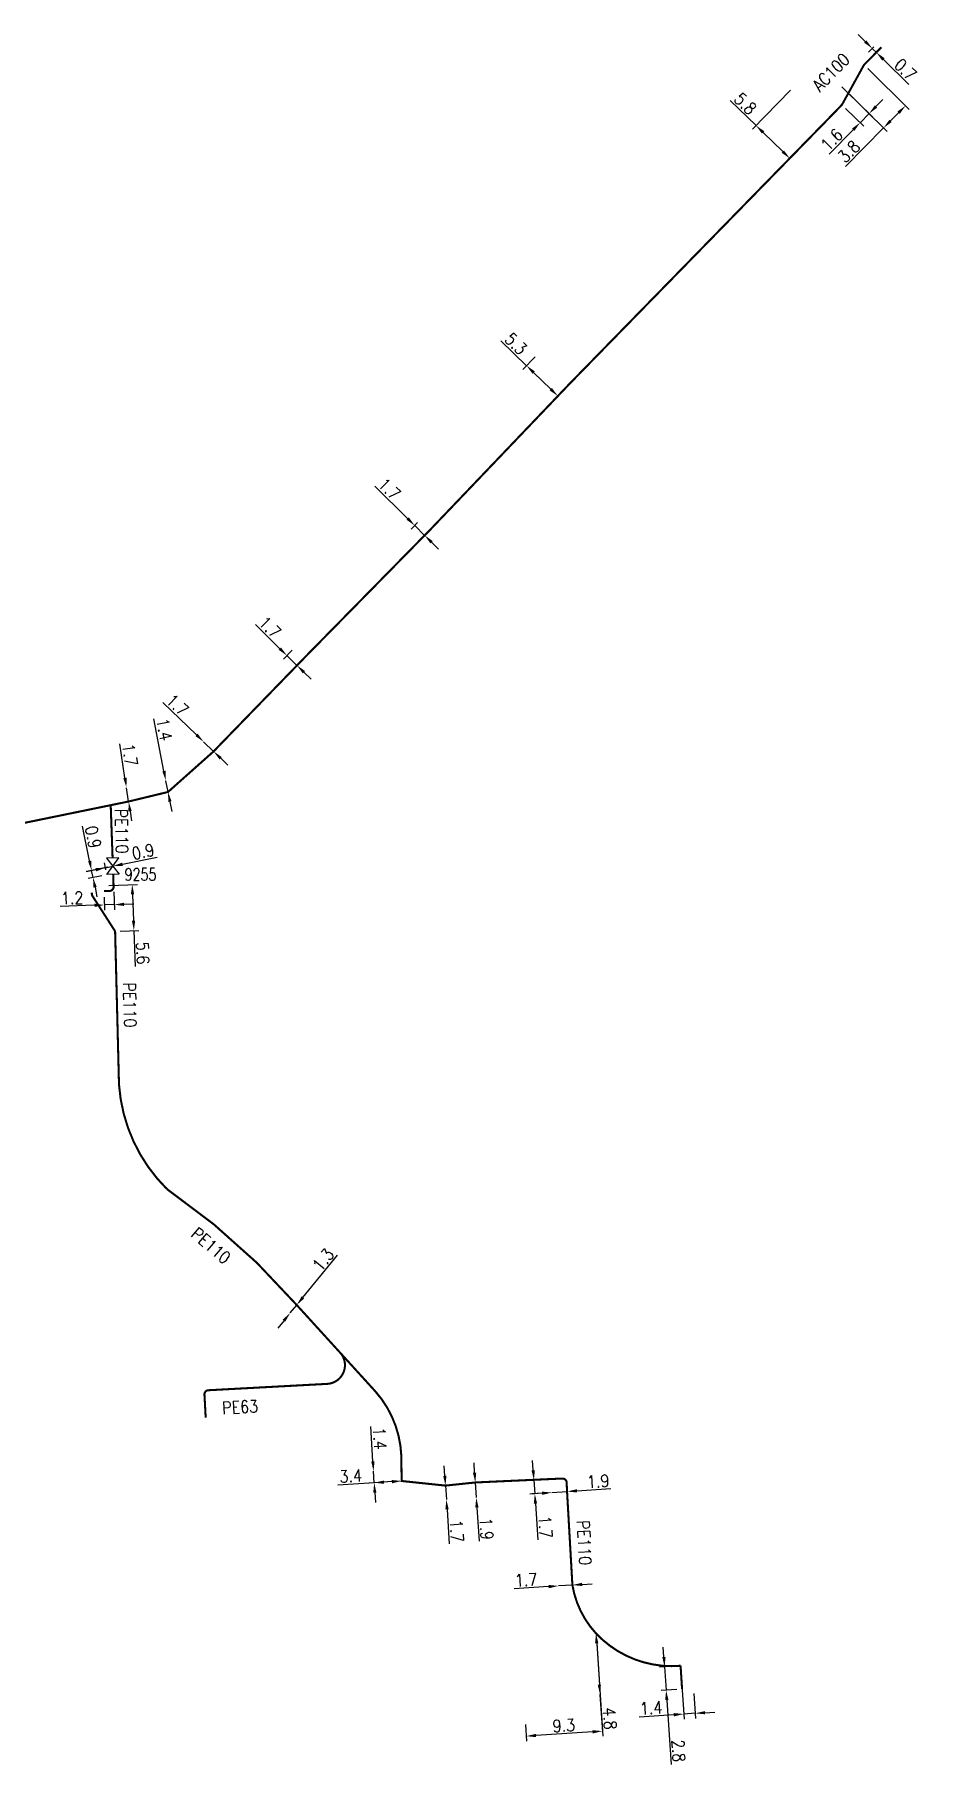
# Model space of a CAD drawing. Header units: millimetres. Extents: x 139995 to 140760, y 128159 to 129016.
# Drawn here: x 140315.5 to 140423.3, y 128790.9 to 129001.6 of the extents above; entities that cross this region are included whole.
import ezdxf
from ezdxf.enums import TextEntityAlignment as Align

# ---------------------------------------------------------------- set-up
doc = ezdxf.new("R2010")
doc.units = ezdxf.units.MM
doc.header["$PDMODE"] = 34
doc.linetypes.add('L_25_AP', pattern=[2000, 1000, 1000])
doc.linetypes.add('L_25_PE', pattern=[2000, 1000, 1000])
doc.layers.get('0').update_dxf_attribs({"linetype": 'CONTINUOUS'})
doc.layers.get('DEFPOINTS').update_dxf_attribs({"linetype": 'CONTINUOUS'})
doc.layers.add('L_150', color=1, linetype='CONTINUOUS')
doc.layers.add('L_300', color=7, linetype='CONTINUOUS')
doc.styles.add('G_ROMANS', font='ROMANS.SHX', dxfattribs={"width": 0.75})
doc.styles.get("Standard").update_dxf_attribs({"font": 'romans.shx', "width": 0.85})
doc.dimstyles.get("Standard").update_dxf_attribs({"dimtxt": 1.5, "dimasz": 1.2, "dimexe": 0.625, "dimexo": 0.625, "dimgap": 0.25, "dimtad": 1, "dimdec": 1, "dimzin": 0, "dimdsep": 46, "dimtxsty": 'Standard', "dimcen": -0.5, "dimadec": 0, "dimazin": 0, "dimtfac": 1, "dimtdec": 1, "dimtmove": 0, "dimatfit": 3, "dimfxl": 0, "dimtolj": 1, "dimtzin": 0, "dimarcsym": 0})

# ---------------------------------------------------------------- blocks, each defined once
blk = doc.blocks.new('*D59')
at = {"layer": 'DEFPOINTS', "color": 0, "linetype": 'Continuous', "transparency": 16777216}
for p in [(140417.57, 128999.87), (140418.19, 129000.5), (140418.69, 129000.01)]:
    blk.add_point(p, dxfattribs=at)
at = {"layer": 'L_150', "color": 0, "linetype": 'Continuous', "lineweight": -2, "transparency": 16777216}
for p, q in [((140416.72, 129000.71), (140415.86, 129001.55)), ((140417.76, 129000.06), (140417.13, 128999.43)), ((140417.57, 128999.87), (140418.07, 128999.38)), ((140418.25, 128999.57), (140417.63, 128998.93)), ((140418.93, 128998.54), (140422.04, 128995.47))]:
    blk.add_line(p, q, dxfattribs=at)
at = {"layer": 'L_150', "color": 0, "linetype": 'Continuous', "transparency": 16777216}
for points in [[(140416.86, 129000.85), (140416.58, 129000.57), (140417.57, 128999.87)], [(140419.07, 128998.68), (140418.78, 128998.39), (140418.07, 128999.38)]]:
    blk.add_solid(points, dxfattribs=at)
at = {"layer": 'L_150', "color": 0, "linetype": 'Continuous', "transparency": 16777216, "insert": (140421.61, 128997.29), "char_height": 1.5, "attachment_point": 5, "rotation": 315.4204}
blk.add_mtext('\\A1;0.7', dxfattribs=at)
blk = doc.blocks.new('*D60')
at = {"layer": 'DEFPOINTS', "color": 0, "linetype": 'Continuous', "transparency": 16777216}
for p in [(140416.57, 128997.87), (140413.41, 128995.65), (140418.95, 128990.19)]:
    blk.add_point(p, dxfattribs=at)
at = {"layer": 'L_150', "color": 0, "linetype": 'Continuous', "lineweight": -2, "transparency": 16777216}
for p, q in [((140417.01, 128997.43), (140422.06, 128992.45)), ((140413.85, 128995.21), (140419.39, 128989.75)), ((140420.77, 128992.04), (140419.79, 128991.04)), ((140418.95, 128990.19), (140414.32, 128985.49))]:
    blk.add_line(p, q, dxfattribs=at)
at = {"layer": 'L_150', "color": 0, "linetype": 'Continuous', "transparency": 16777216}
for points in [[(140420.63, 128992.18), (140420.92, 128991.9), (140421.62, 128992.89)], [(140419.65, 128991.18), (140419.93, 128990.9), (140418.95, 128990.19)]]:
    blk.add_solid(points, dxfattribs=at)
at = {"layer": 'L_150', "color": 0, "linetype": 'Continuous', "transparency": 16777216, "insert": (140414.72, 128987.32), "char_height": 1.5, "attachment_point": 5, "rotation": 45.4204}
blk.add_mtext('\\A1;3.8', dxfattribs=at)
blk = doc.blocks.new('*D61')
at = {"layer": 'DEFPOINTS', "color": 0, "linetype": 'Continuous', "transparency": 16777216}
for p in [(140413.41, 128995.65), (140413.88, 128993.01), (140417.18, 128991.93)]:
    blk.add_point(p, dxfattribs=at)
at = {"layer": 'L_150', "color": 0, "linetype": 'Continuous', "lineweight": -2, "transparency": 16777216}
for p, q in [((140413.85, 128995.21), (140417.62, 128991.49)), ((140414.32, 128992.57), (140416.53, 128990.39)), ((140418.02, 128992.79), (140418.86, 128993.64)), ((140417.18, 128991.93), (140416.09, 128990.83)), ((140415.25, 128989.97), (140412.31, 128986.99))]:
    blk.add_line(p, q, dxfattribs=at)
at = {"layer": 'L_150', "color": 0, "linetype": 'Continuous', "transparency": 16777216}
for points in [[(140417.88, 128992.93), (140418.16, 128992.65), (140417.18, 128991.93)], [(140415.1, 128990.11), (140415.39, 128989.83), (140416.09, 128990.83)]]:
    blk.add_solid(points, dxfattribs=at)
at = {"layer": 'L_150', "color": 0, "linetype": 'Continuous', "transparency": 16777216, "insert": (140412.64, 128988.76), "char_height": 1.5, "attachment_point": 5, "rotation": 45.4204}
blk.add_mtext('\\A1;1.6', dxfattribs=at)
blk = doc.blocks.new('*D62')
at = {"layer": 'DEFPOINTS', "color": 0, "linetype": 'Continuous', "transparency": 16777216}
for p in [(140408.04, 128995.25), (140403.41, 128990.48), (140412.16, 128991.24)]:
    blk.add_point(p, dxfattribs=at)
at = {"layer": 'L_150', "color": 0, "linetype": 'Continuous', "lineweight": -2, "transparency": 16777216}
for p, q in [((140407.6, 128994.8), (140402.97, 128990.03)), ((140403.41, 128990.48), (140400.27, 128993.53)), ((140411.73, 128990.79), (140407.1, 128986.03)), ((140406.67, 128987.31), (140404.27, 128989.65))]:
    blk.add_line(p, q, dxfattribs=at)
at = {"layer": 'L_150', "color": 0, "linetype": 'Continuous', "transparency": 16777216}
for points in [[(140404.41, 128989.79), (140404.13, 128989.5), (140403.41, 128990.48)], [(140406.81, 128987.45), (140406.53, 128987.17), (140407.53, 128986.48)]]:
    blk.add_solid(points, dxfattribs=at)
at = {"layer": 'L_150', "color": 0, "linetype": 'Continuous', "transparency": 16777216, "insert": (140402.11, 128993.14), "char_height": 1.5, "attachment_point": 5, "rotation": 315.8343}
blk.add_mtext('\\A1;5.8', dxfattribs=at)
blk = doc.blocks.new('*D63')
at = {"layer": 'DEFPOINTS', "color": 0, "linetype": 'Continuous', "transparency": 16777216}
for p in [(140375.46, 128961.24), (140376.94, 128962.77), (140380.74, 128959.08)]:
    blk.add_point(p, dxfattribs=at)
at = {"layer": 'L_150', "color": 0, "linetype": 'Continuous', "lineweight": -2, "transparency": 16777216}
for p, q in [((140375.46, 128961.24), (140372.32, 128964.28)), ((140376.5, 128962.32), (140375.02, 128960.79)), ((140378.4, 128958.39), (140376.32, 128960.4)), ((140380.31, 128958.63), (140378.83, 128957.1))]:
    blk.add_line(p, q, dxfattribs=at)
at = {"layer": 'L_150', "color": 0, "linetype": 'Continuous', "transparency": 16777216}
for points in [[(140376.46, 128960.55), (140376.18, 128960.26), (140375.46, 128961.24)], [(140378.54, 128958.53), (140378.26, 128958.24), (140379.26, 128957.55)]]:
    blk.add_solid(points, dxfattribs=at)
at = {"layer": 'L_150', "color": 0, "linetype": 'Continuous', "transparency": 16777216, "insert": (140374.16, 128963.9), "char_height": 1.5, "attachment_point": 5, "rotation": 315.8855}
blk.add_mtext('\\A1;5.3', dxfattribs=at)
blk = doc.blocks.new('*D64')
at = {"layer": 'DEFPOINTS', "color": 0, "linetype": 'Continuous', "transparency": 16777216}
for p in [(140362.63, 128942.59), (140361.83, 128941.78), (140363.84, 128941.39)]:
    blk.add_point(p, dxfattribs=at)
at = {"layer": 'L_150', "color": 0, "linetype": 'Continuous', "lineweight": -2, "transparency": 16777216}
for p, q in [((140360.97, 128942.62), (140356.98, 128946.57)), ((140362.19, 128942.14), (140361.39, 128941.33)), ((140363.04, 128940.58), (140361.83, 128941.78)), ((140363.4, 128940.95), (140362.6, 128940.14)), ((140363.89, 128939.74), (140364.75, 128938.9))]:
    blk.add_line(p, q, dxfattribs=at)
at = {"layer": 'L_150', "color": 0, "linetype": 'Continuous', "transparency": 16777216}
for points in [[(140361.12, 128942.76), (140360.83, 128942.48), (140361.83, 128941.78)], [(140364.03, 128939.88), (140363.75, 128939.6), (140363.04, 128940.58)]]:
    blk.add_solid(points, dxfattribs=at)
at = {"layer": 'L_150', "color": 0, "linetype": 'Continuous', "transparency": 16777216, "insert": (140358.75, 128946.23), "char_height": 1.5, "attachment_point": 5, "rotation": 315.3473}
blk.add_mtext('\\A1;1.7', dxfattribs=at)
blk = doc.blocks.new('*D65')
at = {"layer": 'DEFPOINTS', "color": 0, "linetype": 'Continuous', "transparency": 16777216}
for p in [(140346.27, 128925.94), (140347.34, 128927.03), (140348.56, 128925.84)]:
    blk.add_point(p, dxfattribs=at)
at = {"layer": 'L_150', "color": 0, "linetype": 'Continuous', "lineweight": -2, "transparency": 16777216}
for p, q in [((140345.41, 128926.78), (140342.42, 128929.71)), ((140346.9, 128926.58), (140345.83, 128925.49)), ((140347.49, 128924.75), (140346.27, 128925.94)), ((140348.12, 128925.39), (140347.05, 128924.3)), ((140348.34, 128923.91), (140349.2, 128923.07))]:
    blk.add_line(p, q, dxfattribs=at)
at = {"layer": 'L_150', "color": 0, "linetype": 'Continuous', "transparency": 16777216}
for points in [[(140345.55, 128926.92), (140345.27, 128926.63), (140346.27, 128925.94)], [(140348.48, 128924.05), (140348.2, 128923.77), (140347.49, 128924.75)]]:
    blk.add_solid(points, dxfattribs=at)
at = {"layer": 'L_150', "color": 0, "linetype": 'Continuous', "transparency": 16777216, "insert": (140344.19, 128929.38), "char_height": 1.5, "attachment_point": 5, "rotation": 315.5745}
blk.add_mtext('\\A1;1.7', dxfattribs=at)
blk = doc.blocks.new('*D66')
at = {"layer": 'DEFPOINTS', "color": 0, "linetype": 'Continuous', "transparency": 16777216}
for p in [(140336.11, 128915.45), (140336.11, 128915.45), (140337.33, 128914.27)]:
    blk.add_point(p, dxfattribs=at)
at = {"layer": 'L_150', "color": 0, "linetype": 'Continuous', "lineweight": -2, "transparency": 16777216}
for p, q in [((140335.25, 128916.29), (140331.16, 128920.24)), ((140337.33, 128914.27), (140336.11, 128915.45)), ((140338.2, 128913.44), (140339.06, 128912.6))]:
    blk.add_line(p, q, dxfattribs=at)
at = {"layer": 'L_150', "color": 0, "linetype": 'Continuous', "transparency": 16777216}
for points in [[(140335.39, 128916.43), (140335.11, 128916.14), (140336.11, 128915.45)], [(140338.33, 128913.58), (140338.06, 128913.29), (140337.33, 128914.27)]]:
    blk.add_solid(points, dxfattribs=at)
at = {"layer": 'L_150', "color": 0, "linetype": 'Continuous', "transparency": 16777216, "insert": (140332.93, 128919.92), "char_height": 1.5, "attachment_point": 5, "rotation": 315.9577}
blk.add_mtext('\\A1;1.7', dxfattribs=at)
blk = doc.blocks.new('*D67')
at = {"layer": 'DEFPOINTS', "color": 0, "linetype": 'Continuous', "transparency": 16777216}
for p in [(140331.52, 128910.7), (140331.52, 128910.7), (140331.78, 128909.33)]:
    blk.add_point(p, dxfattribs=at)
at = {"layer": 'L_150', "color": 0, "linetype": 'Continuous', "lineweight": -2, "transparency": 16777216}
for p, q in [((140331.29, 128911.88), (140330.05, 128918.24)), ((140331.78, 128909.33), (140331.52, 128910.7)), ((140332.01, 128908.15), (140332.24, 128906.97))]:
    blk.add_line(p, q, dxfattribs=at)
at = {"layer": 'L_150', "color": 0, "linetype": 'Continuous', "transparency": 16777216}
for points in [[(140331.48, 128911.92), (140331.09, 128911.84), (140331.52, 128910.7)], [(140332.21, 128908.19), (140331.82, 128908.11), (140331.78, 128909.33)]]:
    blk.add_solid(points, dxfattribs=at)
at = {"layer": 'L_150', "color": 0, "linetype": 'Continuous', "transparency": 16777216, "insert": (140331.33, 128916.93), "char_height": 1.5, "attachment_point": 5, "rotation": 280.9935}
blk.add_mtext('\\A1;1.4', dxfattribs=at)
blk = doc.blocks.new('*D68')
at = {"layer": 'DEFPOINTS', "color": 0, "linetype": 'Continuous', "transparency": 16777216}
for p in [(140326.72, 128909.85), (140326.72, 128909.85), (140326.98, 128908.17)]:
    blk.add_point(p, dxfattribs=at)
at = {"layer": 'L_150', "color": 0, "linetype": 'Continuous', "lineweight": -2, "transparency": 16777216}
for p, q in [((140326.54, 128911.04), (140325.9, 128915.18)), ((140326.98, 128908.17), (140326.72, 128909.85)), ((140327.16, 128906.99), (140327.34, 128905.8))]:
    blk.add_line(p, q, dxfattribs=at)
at = {"layer": 'L_150', "color": 0, "linetype": 'Continuous', "transparency": 16777216}
for points in [[(140326.73, 128911.07), (140326.34, 128911.01), (140326.72, 128909.85)], [(140327.36, 128907.02), (140326.96, 128906.95), (140326.98, 128908.17)]]:
    blk.add_solid(points, dxfattribs=at)
at = {"layer": 'L_150', "color": 0, "linetype": 'Continuous', "transparency": 16777216, "insert": (140327.12, 128913.85), "char_height": 1.5, "attachment_point": 5, "rotation": 278.761}
blk.add_mtext('\\A1;1.7', dxfattribs=at)
blk = doc.blocks.new('*D73')
at = {"layer": 'DEFPOINTS', "color": 0, "linetype": 'Continuous', "transparency": 16777216}
for p in [(140325.15, 128897.8), (140323.97, 128897.13), (140324.03, 128895.57)]:
    blk.add_point(p, dxfattribs=at)
at = {"layer": 'L_150', "color": 0, "linetype": 'Continuous', "lineweight": -2, "transparency": 16777216}
for p, q in [((140323.99, 128896.51), (140324.05, 128894.94)), ((140325.23, 128895.61), (140324.03, 128895.57)), ((140325.17, 128897.17), (140325.25, 128894.98)), ((140326.43, 128895.65), (140327.63, 128895.69)), ((140322.83, 128895.53), (140318.64, 128895.38))]:
    blk.add_line(p, q, dxfattribs=at)
at = {"layer": 'L_150', "color": 0, "linetype": 'Continuous', "transparency": 16777216}
for points in [[(140322.82, 128895.73), (140322.84, 128895.33), (140324.03, 128895.57)], [(140326.42, 128895.85), (140326.43, 128895.45), (140325.23, 128895.61)]]:
    blk.add_solid(points, dxfattribs=at)
at = {"layer": 'L_150', "color": 0, "linetype": 'Continuous', "transparency": 16777216, "insert": (140320.1, 128896.43), "char_height": 1.5, "attachment_point": 5, "rotation": 2.0128}
blk.add_mtext('\\A1;1.2', dxfattribs=at)
blk = doc.blocks.new('*D74')
at = {"layer": 'DEFPOINTS', "color": 0, "linetype": 'Continuous', "transparency": 16777216}
for p in [(140323.94, 128897.93), (140327.42, 128898.05), (140325.34, 128892.38)]:
    blk.add_point(p, dxfattribs=at)
at = {"layer": 'L_150', "color": 0, "linetype": 'Continuous', "lineweight": -2, "transparency": 16777216}
for p, q in [((140324.57, 128897.95), (140328.05, 128898.07)), ((140327.46, 128896.85), (140327.58, 128893.66)), ((140325.96, 128892.4), (140328.24, 128892.48)), ((140327.62, 128892.46), (140327.77, 128888.09))]:
    blk.add_line(p, q, dxfattribs=at)
at = {"layer": 'L_150', "color": 0, "linetype": 'Continuous', "transparency": 16777216}
for points in [[(140327.66, 128896.86), (140327.26, 128896.85), (140327.42, 128898.05)], [(140327.78, 128893.66), (140327.38, 128893.65), (140327.62, 128892.46)]]:
    blk.add_solid(points, dxfattribs=at)
at = {"layer": 'L_150', "color": 0, "linetype": 'Continuous', "transparency": 16777216, "insert": (140328.71, 128889.71), "char_height": 1.5, "attachment_point": 5, "rotation": 272.0128}
blk.add_mtext('\\A1;5.6', dxfattribs=at)
blk = doc.blocks.new('*D75')
at = {"layer": 'DEFPOINTS', "color": 0, "linetype": 'Continuous', "transparency": 16777216}
for p in [(140346.67, 128845.89), (140346.67, 128845.89), (140347.46, 128846.86)]:
    blk.add_point(p, dxfattribs=at)
at = {"layer": 'L_150', "color": 0, "linetype": 'Continuous', "lineweight": -2, "transparency": 16777216}
for p, q in [((140348.22, 128847.79), (140352.41, 128852.91)), ((140346.67, 128845.89), (140347.46, 128846.86)), ((140345.91, 128844.96), (140345.15, 128844.04))]:
    blk.add_line(p, q, dxfattribs=at)
at = {"layer": 'L_150', "color": 0, "linetype": 'Continuous', "transparency": 16777216}
for points in [[(140348.06, 128847.92), (140348.37, 128847.66), (140347.46, 128846.86)], [(140345.75, 128845.09), (140346.06, 128844.84), (140346.67, 128845.89)]]:
    blk.add_solid(points, dxfattribs=at)
at = {"layer": 'L_150', "color": 0, "linetype": 'Continuous', "transparency": 16777216, "insert": (140350.69, 128852.39), "char_height": 1.5, "attachment_point": 5, "rotation": 50.7106}
blk.add_mtext('\\A1;1.3', dxfattribs=at)
blk = doc.blocks.new('*D76')
at = {"layer": 'DEFPOINTS', "color": 0, "linetype": 'Continuous', "transparency": 16777216}
for p in [(140356.81, 128826.62), (140356.81, 128826.62), (140360.24, 128825.43)]:
    blk.add_point(p, dxfattribs=at)
at = {"layer": 'L_150', "color": 0, "linetype": 'Continuous', "lineweight": -2, "transparency": 16777216}
for p, q in [((140356.74, 128827.81), (140356.47, 128832.06)), ((140356.9, 128825.22), (140356.81, 128826.62)), ((140359.62, 128825.39), (140356.28, 128825.18)), ((140356.98, 128824.02), (140357.05, 128822.82))]:
    blk.add_line(p, q, dxfattribs=at)
at = {"layer": 'L_150', "color": 0, "linetype": 'Continuous', "transparency": 16777216}
for points in [[(140356.94, 128827.83), (140356.54, 128827.8), (140356.81, 128826.62)], [(140357.17, 128824.03), (140356.78, 128824.01), (140356.9, 128825.22)]]:
    blk.add_solid(points, dxfattribs=at)
at = {"layer": 'L_150', "color": 0, "linetype": 'Continuous', "transparency": 16777216, "insert": (140357.57, 128830.6), "char_height": 1.5, "attachment_point": 5, "rotation": 273.5621}
blk.add_mtext('\\A1;1.4', dxfattribs=at)
blk = doc.blocks.new('*D77')
at = {"layer": 'DEFPOINTS', "color": 0, "linetype": 'Continuous', "transparency": 16777216}
for p in [(140356.9, 128825.22), (140356.9, 128825.22), (140360.24, 128825.43)]:
    blk.add_point(p, dxfattribs=at)
at = {"layer": 'L_150', "color": 0, "linetype": 'Continuous', "lineweight": -2, "transparency": 16777216}
for p, q in [((140356.9, 128825.22), (140352.48, 128824.94)), ((140359.05, 128825.35), (140358.1, 128825.29))]:
    blk.add_line(p, q, dxfattribs=at)
at = {"layer": 'L_150', "color": 0, "linetype": 'Continuous', "transparency": 16777216}
for points in [[(140358.09, 128825.49), (140358.11, 128825.09), (140356.9, 128825.22)], [(140359.03, 128825.55), (140359.06, 128825.15), (140360.24, 128825.43)]]:
    blk.add_solid(points, dxfattribs=at)
at = {"layer": 'L_150', "color": 0, "linetype": 'Continuous', "transparency": 16777216, "insert": (140354.03, 128826.04), "char_height": 1.5, "attachment_point": 5, "rotation": 3.5621}
blk.add_mtext('\\A1;3.4', dxfattribs=at)
blk = doc.blocks.new('*D78')
at = {"layer": 'DEFPOINTS', "color": 0, "linetype": 'Continuous', "transparency": 16777216}
for p in [(140365.58, 128824.87), (140365.69, 128823.17), (140365.69, 128823.17)]:
    blk.add_point(p, dxfattribs=at)
at = {"layer": 'L_150', "color": 0, "linetype": 'Continuous', "lineweight": -2, "transparency": 16777216}
for p, q in [((140365.5, 128826.07), (140365.43, 128827.26)), ((140365.58, 128824.87), (140365.69, 128823.17)), ((140365.77, 128821.97), (140366.03, 128817.79))]:
    blk.add_line(p, q, dxfattribs=at)
at = {"layer": 'L_150', "color": 0, "linetype": 'Continuous', "transparency": 16777216}
for points in [[(140365.7, 128826.08), (140365.3, 128826.05), (140365.58, 128824.87)], [(140365.97, 128821.99), (140365.57, 128821.96), (140365.69, 128823.17)]]:
    blk.add_solid(points, dxfattribs=at)
at = {"layer": 'L_150', "color": 0, "linetype": 'Continuous', "transparency": 16777216, "insert": (140366.94, 128819.35), "char_height": 1.5, "attachment_point": 5, "rotation": 273.6839}
blk.add_mtext('\\A1;1.7', dxfattribs=at)
blk = doc.blocks.new('*D79')
at = {"layer": 'DEFPOINTS', "color": 0, "linetype": 'Continuous', "transparency": 16777216}
for p in [(140369.21, 128825.25), (140369.33, 128823.41), (140369.33, 128823.41)]:
    blk.add_point(p, dxfattribs=at)
at = {"layer": 'L_150', "color": 0, "linetype": 'Continuous', "lineweight": -2, "transparency": 16777216}
for p, q in [((140369.13, 128826.45), (140369.06, 128827.65)), ((140369.21, 128825.25), (140369.33, 128823.41)), ((140369.41, 128822.21), (140369.67, 128818.09))]:
    blk.add_line(p, q, dxfattribs=at)
at = {"layer": 'L_150', "color": 0, "linetype": 'Continuous', "transparency": 16777216}
for points in [[(140369.33, 128826.46), (140368.93, 128826.44), (140369.21, 128825.25)], [(140369.61, 128822.22), (140369.21, 128822.2), (140369.33, 128823.41)]]:
    blk.add_solid(points, dxfattribs=at)
at = {"layer": 'L_150', "color": 0, "linetype": 'Continuous', "transparency": 16777216, "insert": (140370.58, 128819.61), "char_height": 1.5, "attachment_point": 5, "rotation": 273.6839}
blk.add_mtext('\\A1;1.9', dxfattribs=at)
blk = doc.blocks.new('*D80')
at = {"layer": 'DEFPOINTS', "color": 0, "linetype": 'Continuous', "transparency": 16777216}
for p in [(140378.44, 128825.67), (140378.55, 128824.02), (140376.46, 128823.88)]:
    blk.add_point(p, dxfattribs=at)
at = {"layer": 'L_150', "color": 0, "linetype": 'Continuous', "lineweight": -2, "transparency": 16777216}
for p, q in [((140376.27, 128826.73), (140376.19, 128827.92)), ((140377.81, 128825.63), (140375.73, 128825.49)), ((140377.92, 128823.98), (140375.84, 128823.84)), ((140376.35, 128825.53), (140376.46, 128823.88)), ((140376.54, 128822.69), (140376.84, 128818.28))]:
    blk.add_line(p, q, dxfattribs=at)
at = {"layer": 'L_150', "color": 0, "linetype": 'Continuous', "transparency": 16777216}
for points in [[(140376.47, 128826.74), (140376.07, 128826.71), (140376.35, 128825.53)], [(140376.74, 128822.7), (140376.34, 128822.67), (140376.46, 128823.88)]]:
    blk.add_solid(points, dxfattribs=at)
at = {"layer": 'L_150', "color": 0, "linetype": 'Continuous', "transparency": 16777216, "insert": (140377.74, 128819.84), "char_height": 1.5, "attachment_point": 5, "rotation": 273.8413}
blk.add_mtext('\\A1;1.7', dxfattribs=at)
blk = doc.blocks.new('*D81')
at = {"layer": 'DEFPOINTS', "color": 0, "linetype": 'Continuous', "transparency": 16777216}
for p in [(140378.55, 128824.02), (140378.55, 128824.02), (140380.39, 128824.15)]:
    blk.add_point(p, dxfattribs=at)
at = {"layer": 'L_150', "color": 0, "linetype": 'Continuous', "lineweight": -2, "transparency": 16777216}
for p, q in [((140377.35, 128823.94), (140376.15, 128823.86)), ((140378.55, 128824.02), (140380.39, 128824.15)), ((140381.59, 128824.23), (140385.71, 128824.5))]:
    blk.add_line(p, q, dxfattribs=at)
at = {"layer": 'L_150', "color": 0, "linetype": 'Continuous', "transparency": 16777216}
for points in [[(140377.34, 128824.14), (140377.36, 128823.74), (140378.55, 128824.02)], [(140381.58, 128824.43), (140381.6, 128824.03), (140380.39, 128824.15)]]:
    blk.add_solid(points, dxfattribs=at)
at = {"layer": 'L_150', "color": 0, "linetype": 'Continuous', "transparency": 16777216, "insert": (140384.18, 128825.4), "char_height": 1.5, "attachment_point": 5, "rotation": 3.8413}
blk.add_mtext('\\A1;1.9', dxfattribs=at)
blk = doc.blocks.new('*D82')
at = {"layer": 'DEFPOINTS', "color": 0, "linetype": 'Continuous', "transparency": 16777216}
for p in [(140379.34, 128812.65), (140379.34, 128812.65), (140381.04, 128812.76)]:
    blk.add_point(p, dxfattribs=at)
at = {"layer": 'L_150', "color": 0, "linetype": 'Continuous', "lineweight": -2, "transparency": 16777216}
for p, q in [((140378.14, 128812.57), (140373.96, 128812.3)), ((140381.04, 128812.76), (140379.34, 128812.65)), ((140382.23, 128812.84), (140383.43, 128812.92))]:
    blk.add_line(p, q, dxfattribs=at)
at = {"layer": 'L_150', "color": 0, "linetype": 'Continuous', "transparency": 16777216}
for points in [[(140378.13, 128812.77), (140378.16, 128812.37), (140379.34, 128812.65)], [(140382.22, 128813.04), (140382.25, 128812.64), (140381.04, 128812.76)]]:
    blk.add_solid(points, dxfattribs=at)
at = {"layer": 'L_150', "color": 0, "linetype": 'Continuous', "transparency": 16777216, "insert": (140375.39, 128813.39), "char_height": 1.5, "attachment_point": 5, "rotation": 3.7602}
blk.add_mtext('\\A1;1.7', dxfattribs=at)
blk = doc.blocks.new('*D83')
at = {"layer": 'DEFPOINTS', "color": 0, "linetype": 'Continuous', "transparency": 16777216}
for p in [(140383.92, 128806.87), (140375.28, 128796.38), (140375.41, 128794.36)]:
    blk.add_point(p, dxfattribs=at)
at = {"layer": 'L_150', "color": 0, "linetype": 'Continuous', "lineweight": -2, "transparency": 16777216}
for p, q in [((140383.96, 128806.24), (140384.74, 128794.34)), ((140375.32, 128795.76), (140375.46, 128793.74)), ((140383.5, 128794.89), (140376.61, 128794.44))]:
    blk.add_line(p, q, dxfattribs=at)
at = {"layer": 'L_150', "color": 0, "linetype": 'Continuous', "transparency": 16777216}
for points in [[(140376.6, 128794.64), (140376.63, 128794.24), (140375.41, 128794.36)], [(140383.48, 128795.09), (140383.51, 128794.69), (140384.69, 128794.97)]]:
    blk.add_solid(points, dxfattribs=at)
at = {"layer": 'L_150', "color": 0, "linetype": 'Continuous', "transparency": 16777216, "insert": (140379.99, 128795.66), "char_height": 1.5, "attachment_point": 5, "rotation": 3.7365}
blk.add_mtext('\\A1;9.3', dxfattribs=at)
blk = doc.blocks.new('*D84')
at = {"layer": 'DEFPOINTS', "color": 0, "linetype": 'Continuous', "transparency": 16777216}
for p in [(140383.92, 128806.87), (140384.4, 128799.44), (140384.4, 128799.44)]:
    blk.add_point(p, dxfattribs=at)
at = {"layer": 'L_150', "color": 0, "linetype": 'Continuous', "lineweight": -2, "transparency": 16777216}
for p, q in [((140384, 128805.67), (140384.33, 128800.63)), ((140384.4, 128799.44), (140384.7, 128794.86))]:
    blk.add_line(p, q, dxfattribs=at)
at = {"layer": 'L_150', "color": 0, "linetype": 'Continuous', "transparency": 16777216}
for points in [[(140384.2, 128805.68), (140383.8, 128805.65), (140383.92, 128806.87)], [(140384.52, 128800.65), (140384.13, 128800.62), (140384.4, 128799.44)]]:
    blk.add_solid(points, dxfattribs=at)
at = {"layer": 'L_150', "color": 0, "linetype": 'Continuous', "transparency": 16777216, "insert": (140385.6, 128796.51), "char_height": 1.5, "attachment_point": 5, "rotation": 273.7365}
blk.add_mtext('\\A1;4.8', dxfattribs=at)
blk = doc.blocks.new('*D85')
at = {"layer": 'DEFPOINTS', "color": 0, "linetype": 'Continuous', "transparency": 16777216}
for p in [(140394.22, 128802.94), (140395.8, 128800.18), (140396, 128797.14)]:
    blk.add_point(p, dxfattribs=at)
at = {"layer": 'L_150', "color": 0, "linetype": 'Continuous', "lineweight": -2, "transparency": 16777216}
for p, q in [((140394.26, 128802.32), (140394.64, 128796.42)), ((140395.84, 128799.55), (140396.04, 128796.51)), ((140393.4, 128796.97), (140389.16, 128796.69)), ((140396, 128797.14), (140394.6, 128797.05)), ((140397.19, 128797.22), (140398.39, 128797.29))]:
    blk.add_line(p, q, dxfattribs=at)
at = {"layer": 'L_150', "color": 0, "linetype": 'Continuous', "transparency": 16777216}
for points in [[(140393.39, 128797.17), (140393.42, 128796.77), (140394.6, 128797.05)], [(140397.18, 128797.41), (140397.21, 128797.02), (140396, 128797.14)]]:
    blk.add_solid(points, dxfattribs=at)
at = {"layer": 'L_150', "color": 0, "linetype": 'Continuous', "transparency": 16777216, "insert": (140390.62, 128797.79), "char_height": 1.5, "attachment_point": 5, "rotation": 3.7163}
blk.add_mtext('\\A1;1.4', dxfattribs=at)
blk = doc.blocks.new('*D86')
at = {"layer": 'DEFPOINTS', "color": 0, "linetype": 'Continuous', "transparency": 16777216}
for p in [(140394.22, 128802.93), (140392.46, 128799.96), (140394.4, 128800.09)]:
    blk.add_point(p, dxfattribs=at)
at = {"layer": 'L_150', "color": 0, "linetype": 'Continuous', "lineweight": -2, "transparency": 16777216}
for p, q in [((140392.19, 128804), (140392.11, 128805.19)), ((140393.59, 128802.89), (140391.65, 128802.76)), ((140392.27, 128802.8), (140392.46, 128799.96)), ((140393.78, 128800.05), (140391.84, 128799.91)), ((140392.54, 128798.76), (140393.07, 128790.92))]:
    blk.add_line(p, q, dxfattribs=at)
at = {"layer": 'L_150', "color": 0, "linetype": 'Continuous', "transparency": 16777216}
for points in [[(140392.39, 128804.01), (140391.99, 128803.98), (140392.27, 128802.8)], [(140392.74, 128798.77), (140392.34, 128798.75), (140392.46, 128799.96)]]:
    blk.add_solid(points, dxfattribs=at)
at = {"layer": 'L_150', "color": 0, "linetype": 'Continuous', "transparency": 16777216, "insert": (140393.96, 128792.57), "char_height": 1.5, "attachment_point": 5, "rotation": 273.8434}
blk.add_mtext('\\A1;2.8', dxfattribs=at)
blk = doc.blocks.new('L_300_03')
at = {"color": 0, "linetype": 'Continuous', "flags": 128}
blk.add_lwpolyline([(-1, 0.75), (1, -0.75), (1, 0.75), (-1, -0.75), (-1, 0.75)], dxfattribs=at)
at = {"color": 0, "linetype": 'Continuous', "style": 'G_ROMANS', "width": 0.75}
blk.add_attdef('NUM', text='', height=1.5, dxfattribs=at).set_placement((0, 2.1), align=Align.MIDDLE_CENTER)
at = {"color": 0, "linetype": 'Continuous', "style": 'G_ROMANS', "width": 0.75, "flags": 3}
for tag, p in [('DEF_LEG', (0, -5)), ('DEF_COUP', (0, -7.5)), ('DEF_TYPE', (0, -10))]:
    blk.add_attdef(tag, text='', height=1.2, dxfattribs=at).set_placement(p, align=Align.MIDDLE)
blk = doc.blocks.new('*D87')
at = {"layer": 'DEFPOINTS', "color": 0, "linetype": 'Continuous', "transparency": 16777216}
for p in [(140325.06, 128900.29), (140322.65, 128898.9), (140324.33, 128899.25)]:
    blk.add_point(p, dxfattribs=at)
at = {"layer": 'L_300', "color": 0, "linetype": 'Continuous', "lineweight": -2, "transparency": 16777216}
for p, q in [((140322.23, 128900.93), (140321.36, 128905.15)), ((140324.45, 128900.16), (140321.86, 128899.63)), ((140323.72, 128899.12), (140322.04, 128898.78)), ((140322.65, 128898.9), (140322.47, 128899.76)), ((140322.89, 128897.73), (140323.13, 128896.55))]:
    blk.add_line(p, q, dxfattribs=at)
at = {"layer": 'L_300', "color": 0, "linetype": 'Continuous', "transparency": 16777216}
for points in [[(140322.43, 128900.97), (140322.04, 128900.89), (140322.47, 128899.76)], [(140323.09, 128897.77), (140322.69, 128897.69), (140322.65, 128898.9)]]:
    blk.add_solid(points, dxfattribs=at)
at = {"layer": 'L_300', "color": 0, "linetype": 'Continuous', "transparency": 16777216, "insert": (140322.66, 128903.83), "char_height": 1.5, "attachment_point": 5, "rotation": 281.6207}
blk.add_mtext('\\A1;0.9', dxfattribs=at)
blk = doc.blocks.new('*D88')
at = {"layer": 'DEFPOINTS', "color": 0, "linetype": 'Continuous', "transparency": 16777216}
for p in [(140324.15, 128900.1), (140325.06, 128900.29), (140324.33, 128899.25)]:
    blk.add_point(p, dxfattribs=at)
at = {"layer": 'L_300', "color": 0, "linetype": 'Continuous', "lineweight": -2, "transparency": 16777216}
for p, q in [((140322.98, 128899.86), (140321.8, 128899.62)), ((140324.2, 128899.86), (140324.03, 128900.71)), ((140324.15, 128900.1), (140325.06, 128900.29)), ((140326.24, 128900.53), (140330.46, 128901.4))]:
    blk.add_line(p, q, dxfattribs=at)
at = {"layer": 'L_300', "color": 0, "linetype": 'Continuous', "transparency": 16777216}
for points in [[(140322.94, 128900.06), (140323.02, 128899.66), (140324.15, 128900.1)], [(140326.2, 128900.73), (140326.28, 128900.33), (140325.06, 128900.29)]]:
    blk.add_solid(points, dxfattribs=at)
at = {"layer": 'L_300', "color": 0, "linetype": 'Continuous', "transparency": 16777216, "insert": (140328.74, 128902.06), "char_height": 1.5, "attachment_point": 5, "rotation": 11.6207}
blk.add_mtext('\\A1;0.9', dxfattribs=at)

msp = doc.modelspace()

# ---------------------------------------------------------------- linework, layer by layer
at = {"layer": 'L_150', "linetype": 'L_25_AP', "const_width": 0.25, "flags": 128}
msp.add_lwpolyline([(140218.31, 128896.17), (140223.99, 128891.1), (140226.38, 128888.31), (140226.38, 128888.31), (140242.9, 128891.23), (140294.7, 128901.55), (140326.98, 128908.17), (140331.78, 128909.33), (140337.33, 128914.27), (140348.56, 128925.84), (140363.84, 128941.39), (140380.74, 128959.08), (140412.16, 128991.24), (140413.83, 128992.96, 0.066525), (140413.91, 128993.07), (140416.53, 128997.81, -0.069323), (140416.61, 128997.92), (140418.68, 129000)], format="xyb", dxfattribs=at)
at = {"layer": 'L_150', "linetype": 'L_25_PE', "const_width": 0.25, "flags": 128}
msp.add_lwpolyline([(140324.8, 128907.72), (140325.03, 128901.29)], dxfattribs=at)
for points in [[(140325.1, 128899.29), (140325.15, 128897.8, -0.414214), (140324.67, 128897.28), (140323.97, 128897.26)], [(140352.84, 128840.96), (140352.84, 128840.96, -0.582614), (140352.84, 128840.96), (140352.84, 128840.96, -0.60023), (140351.23, 128837.26), (140336.69, 128836.48, 0.414251), (140336.22, 128835.96), (140336.37, 128833.13)]]:
    msp.add_lwpolyline(points, format="xyb", dxfattribs=at)
at = {"layer": 'L_150', "linetype": 'L_25_PE', "flags": 128}
msp.add_lwpolyline([(140394.4, 128800.09, 0.25, 0.25, 0), (140394.22, 128802.93, 0.25, 0.25, 0.210123), (140394.22, 128802.93, 0.25, 0.25, -0.229192), (140383.92, 128806.87, 0.25, 0.25, -0.146372), (140381.04, 128812.76, 0.25, 0.25, 0), (140381.04, 128812.76, 0.25, 0.25, 0), (140380.39, 128824.15, 0.25, 0.25, 0), (140380.34, 128825.26, 0.25, 0.25, 0.412023), (140379.81, 128825.73, 0.25, 0.25, 0), (140378.44, 128825.67, 0.25, 0.25, 0), (140369.21, 128825.25, 0.25, 0.25, 0), (140365.58, 128824.87, 0.25, 0.25, 0), (140360.24, 128825.43, 0.25, 0.25, 0), (140360.2, 128828.51, 0.25, 0.25, 0.172905), (140357.05, 128836.33, 0.25, 0.25, 0), (140347.46, 128846.86, 0.25, 0.25, 0), (140347.46, 128846.86, 0.25, 0.25, 0.063689), (140331.67, 128860.96, 0.25, 0.25, 0), (140331.67, 128860.96, 0.25, 0.25, -0.182786), (140325.81, 128873.7, 0.25, 0.25, 0), (140325.34, 128892.24, 0.25, 0.25, 0.13741), (140325.26, 128892.49, 0.25, 0.25, 0), (140322.58, 128896.66, 0.25, 0.25, -0.13489), (140322.5, 128896.92, 0.25, 0.25, 0), (140322.5, 128897.08, 0, 0, 0)], format="xyseb", dxfattribs=at)

# ---------------------------------------------------------------- block references
at = {"layer": 'L_300'}
ref = msp.add_blockref('L_300_03', (140325.06, 128900.29), dxfattribs=dict(at, rotation=92.01276132542678))
ref.add_attrib('NUM', '9255', dxfattribs={"layer": '0', "color": 0, "linetype": 'Continuous', "height": 1.5, "width": 0.75}).set_placement((140328.43, 128899.29), align=Align.MIDDLE_CENTER)

# ---------------------------------------------------------------- texts
at = {"layer": 'L_150', "linetype": 'Continuous', "width": 0.85}
for s, rotation, p in [('AC100', 45.673, (140411.19, 128994.51)), ('PE110', 271.4458, (140325.31, 128907.27)), ('PE110', 271.4458, (140326.3, 128886.1)), ('PE110', 319.4196, (140334.45, 128855.3)), ('PE63', 3.0597, (140338.42, 128833.57)), ('PE110', 273.0183, (140381.59, 128820.59))]:
    msp.add_text(s, height=1.5, rotation=rotation, dxfattribs=at).set_placement(p)

# ---------------------------------------------------------------- dimensions: what is measured, and where the dimension line sits
at = {"layer": 'L_150', "linetype": 'Continuous'}
for base, p1, p2, angle, picture, middle in [((140417.57, 128999.87), (140418.69, 129000.01), (140418.19, 129000.5), 315.4204, '*D59', (140420.91, 128996.58)), ((140418.95, 128990.19), (140416.57, 128997.87), (140413.41, 128995.65), 45.4204, '*D60', (140415.43, 128986.62)), ((140403.4081, 128990.4813), (140412.1621, 128991.2413), (140408.0375, 128995.2475), 315.8343, '*D62', (140401.4098, 128992.4222)), ((140417.18, 128991.93), (140413.88, 128993.01), (140413.41, 128995.65), 225.4204, '*D61', (140413.35, 128988.05)), ((140375.46, 128961.24), (140380.74, 128959.08), (140376.94, 128962.77), 315.8855, '*D63', (140373.46, 128963.18)), ((140361.83, 128941.78), (140363.84, 128941.39), (140362.63, 128942.59), 315.3473, '*D64', (140358.04, 128945.52)), ((140346.27, 128925.94), (140348.56, 128925.84), (140347.34, 128927.03), 315.5745, '*D65', (140343.49, 128928.66)), ((140336.11, 128915.45), (140337.33, 128914.27), (140336.11, 128915.45), 315.9577, '*D66', (140332.24, 128919.2)), ((140331.52, 128910.7), (140331.78, 128909.33), (140331.52, 128910.7), 280.9935, '*D67', (140330.34, 128916.74)), ((140326.72, 128909.85), (140326.98, 128908.17), (140326.72, 128909.85), 278.761, '*D68', (140326.13, 128913.7)), ((140324.03, 128895.57), (140325.15, 128897.8), (140323.97, 128897.13), 2.0128, '*D73', (140320.14, 128895.43)), ((140327.42, 128898.05), (140325.34, 128892.38), (140323.94, 128897.93), 272.0128, '*D74', (140327.72, 128889.67)), ((140346.67, 128845.89), (140347.46, 128846.86), (140346.67, 128845.89), 50.7106, '*D75', (140351.47, 128851.76)), ((140356.81, 128826.62), (140360.24, 128825.43), (140356.81, 128826.62), 273.5621, '*D76', (140356.57, 128830.53)), ((140356.90058, 128825.2196), (140360.24411, 128825.42774), (140356.90058, 128825.2196), 3.56206, '*D77', (140354.08995, 128825.04464)), ((140365.69, 128823.17), (140365.58, 128824.87), (140365.69, 128823.17), 93.6839, '*D78', (140365.94, 128819.29)), ((140369.3292, 128823.406), (140369.2103, 128825.2522), (140369.3292, 128823.406), 93.6839, '*D79', (140369.5775, 128819.5497)), ((140376.46, 128823.88), (140378.44, 128825.67), (140378.55, 128824.02), 93.8413, '*D80', (140376.74, 128819.77)), ((140378.55, 128824.02), (140380.39, 128824.15), (140378.55, 128824.02), 3.8413, '*D81', (140384.25, 128824.41)), ((140379.34, 128812.65), (140381.04, 128812.76), (140379.34, 128812.65), 3.7602, '*D82', (140375.45, 128812.39)), ((140375.41, 128794.36), (140383.92, 128806.87), (140375.28, 128796.38), 3.7365, '*D83', (140380.05, 128794.67)), ((140392.46, 128799.96), (140394.22, 128802.93), (140394.4, 128800.09), 93.8434, '*D86', (140392.96, 128792.5)), ((140396, 128797.14), (140394.22, 128802.94), (140395.8, 128800.18), 183.7163, '*D85', (140390.68, 128796.79))]:
    dim = msp.add_linear_dim(base=base, p1=p1, p2=p2, angle=angle, dimstyle='Standard', dxfattribs=at)
    dim.commit()
    dim.dimension.update_dxf_attribs({"geometry": picture, "text_midpoint": middle, "dimtype": 160})
dim = msp.add_linear_dim(base=(140384.4, 128799.44), p1=(140383.92, 128806.87), p2=(140384.4, 128799.44), angle=93.7365, text='4.8', dimstyle='Standard', dxfattribs=at)
dim.commit()
dim.dimension.update_dxf_attribs({"geometry": '*D84', "text_midpoint": (140384.6, 128796.45), "dimtype": 160})
at = {"layer": 'L_300', "linetype": 'Continuous'}
for base, angle, picture, middle in [((140322.65, 128898.9), 101.6207, '*D87', (140321.68, 128903.63)), ((140324.15, 128900.1), 11.6207, '*D88', (140328.94, 128901.08))]:
    dim = msp.add_linear_dim(base=base, p1=(140325.06, 128900.29), p2=(140324.33, 128899.25), angle=angle, text='0.9', dimstyle='Standard', dxfattribs=at)
    dim.commit()
    dim.dimension.update_dxf_attribs({"geometry": picture, "text_midpoint": middle, "dimtype": 160})

doc.saveas('drawing.dxf')
